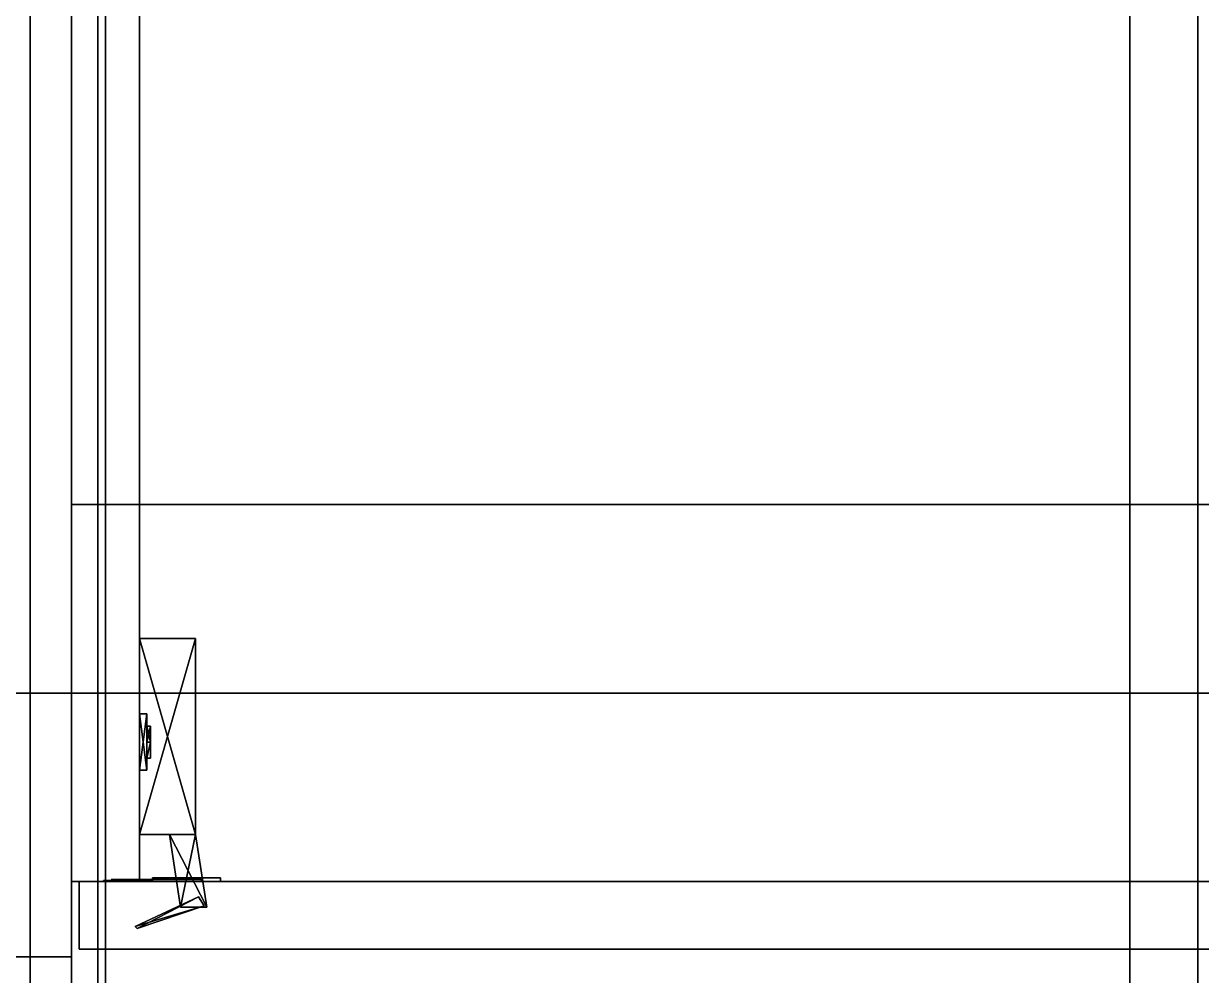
# Model space of a CAD drawing. Extents: x 0 to 5228, y -2725 to 0.
# Drawn here: x 2359.8 to 2672.5, y -524.9 to -272.3 of the extents above; entities that cross this region are included whole.
import ezdxf

# ---------------------------------------------------------------- set-up
doc = ezdxf.new("R2010")
doc.units = 0
for name, color, linetype in [('LAYER0', 7, 'CONTINUOUS'), ('LAYER1', 7, 'CONTINUOUS'), ('LAYER195', 45, 'CONTINUOUS'), ('LAYER269', 7, 'CONTINUOUS'), ('LAYER270', 7, 'CONTINUOUS'), ('LAYER272', 7, 'CONTINUOUS'), ('LAYER282', 28, 'CONTINUOUS'), ('LAYER283', 253, 'CONTINUOUS'), ('LAYER284', 28, 'CONTINUOUS'), ('LAYER285', 253, 'CONTINUOUS'), ('LAYER286', 45, 'CONTINUOUS'), ('LAYER292', 45, 'CONTINUOUS'), ('LAYER367', 7, 'CONTINUOUS'), ('LAYER368', 7, 'CONTINUOUS'), ('LAYER370', 7, 'CONTINUOUS'), ('LAYER556', 7, 'CONTINUOUS'), ('LAYER639', 45, 'CONTINUOUS'), ('LAYER640', 7, 'CONTINUOUS'), ('LAYER641', 7, 'CONTINUOUS'), ('LAYER732', 7, 'CONTINUOUS'), ('LAYER741', 7, 'CONTINUOUS'), ('LAYER742', 251, 'CONTINUOUS'), ('LAYER753', 251, 'CONTINUOUS')]:
    doc.layers.add(name, color=color, linetype=linetype)

msp = doc.modelspace()

# ---------------------------------------------------------------- linework, layer by layer
at = {"layer": 'LAYER0', "invisible_edges": 1}
for points in [[(5227.5, 0), (0, -2725.14), (0, 0), (5227.5, 0)], [(5227.5, -2725.14, 5), (0, 0, 5), (0, -2725.14, 5), (5227.5, -2725.14, 5)], [(0, 0, 5), (5227.5, -2725.14, 5), (5227.5, 0, 5), (0, 0, 5)], [(0, -2725.14), (5227.5, 0), (5227.5, -2725.14), (0, -2725.14)]]:
    msp.add_3dface(points, dxfattribs=at)
at = {"layer": 'LAYER195', "invisible_edges": 1}
for points in [[(2372.5, -150, 1575), (4391.5, -500, 1575), (4391.5, -150, 1575), (2372.5, -150, 1575)], [(4391.5, -500, 1575), (2372.5, -150, 1575), (2372.5, -500, 1575), (4391.5, -500, 1575)], [(2372.5, -150, 1575), (2372.5, -500, 1557), (2372.5, -500, 1575), (2372.5, -150, 1575)], [(2372.5, -500, 1557), (2372.5, -150, 1575), (2372.5, -150, 1557), (2372.5, -500, 1557)], [(2372.5, -500, 1557), (4391.5, -150, 1557), (4391.5, -500, 1557), (2372.5, -500, 1557)], [(4391.5, -150, 1557), (2372.5, -500, 1557), (2372.5, -150, 1557), (4391.5, -150, 1557)], [(2372.5, -500, 1557), (4391.5, -500, 1575), (2372.5, -500, 1575), (2372.5, -500, 1557)], [(4391.5, -500, 1575), (2372.5, -500, 1557), (4391.5, -500, 1557), (4391.5, -500, 1575)]]:
    msp.add_3dface(points, dxfattribs=at)
at = {"layer": 'LAYER269', "invisible_edges": 1}
for points in [[(2390.5, -150, 1956), (3026.5, -500, 1956), (3026.5, -150, 1956), (2390.5, -150, 1956)], [(3026.5, -500, 1956), (2390.5, -150, 1956), (2390.5, -500, 1956), (3026.5, -500, 1956)], [(2390.5, -150, 1956), (2390.5, -500, 1938), (2390.5, -500, 1956), (2390.5, -150, 1956)], [(2390.5, -500, 1938), (2390.5, -150, 1956), (2390.5, -150, 1938), (2390.5, -500, 1938)], [(2390.5, -500, 1938), (3026.5, -150, 1938), (3026.5, -500, 1938), (2390.5, -500, 1938)], [(3026.5, -150, 1938), (2390.5, -500, 1938), (2390.5, -150, 1938), (3026.5, -150, 1938)], [(2390.5, -500, 1938), (3026.5, -500, 1956), (2390.5, -500, 1956), (2390.5, -500, 1938)], [(3026.5, -500, 1956), (2390.5, -500, 1938), (3026.5, -500, 1938), (3026.5, -500, 1956)]]:
    msp.add_3dface(points, dxfattribs=at)
at = {"layer": 'LAYER270', "invisible_edges": 1}
for points in [[(3026.5, -150, 1576), (2390.5, -500, 1576), (2390.5, -150, 1576), (3026.5, -150, 1576)], [(2390.5, -500, 1576), (3026.5, -150, 1576), (3026.5, -500, 1576), (2390.5, -500, 1576)], [(2390.5, -150, 1594), (2390.5, -500, 1576), (2390.5, -500, 1594), (2390.5, -150, 1594)], [(2390.5, -500, 1576), (2390.5, -150, 1594), (2390.5, -150, 1576), (2390.5, -500, 1576)], [(3026.5, -500, 1594), (2390.5, -150, 1594), (2390.5, -500, 1594), (3026.5, -500, 1594)], [(2390.5, -150, 1594), (3026.5, -500, 1594), (3026.5, -150, 1594), (2390.5, -150, 1594)], [(3026.5, -500, 1594), (2390.5, -500, 1576), (3026.5, -500, 1576), (3026.5, -500, 1594)], [(2390.5, -500, 1576), (3026.5, -500, 1594), (2390.5, -500, 1594), (2390.5, -500, 1576)]]:
    msp.add_3dface(points, dxfattribs=at)
at = {"layer": 'LAYER272', "invisible_edges": 1}
for points in [[(2372.5, -150, 1575), (2390.5, -500, 1575), (2372.5, -500, 1575), (2372.5, -150, 1575)], [(2390.5, -500, 1575), (2372.5, -150, 1575), (2390.5, -150, 1575), (2390.5, -500, 1575)], [(2390.5, -150, 1957), (2372.5, -500, 1957), (2390.5, -500, 1957), (2390.5, -150, 1957)], [(2372.5, -500, 1957), (2390.5, -150, 1957), (2372.5, -150, 1957), (2372.5, -500, 1957)], [(2372.5, -500, 1957), (2372.5, -150, 1575), (2372.5, -500, 1575), (2372.5, -500, 1957)], [(2372.5, -150, 1575), (2372.5, -500, 1957), (2372.5, -150, 1957), (2372.5, -150, 1575)], [(2390.5, -150, 1957), (2390.5, -500, 1575), (2390.5, -150, 1575), (2390.5, -150, 1957)], [(2390.5, -500, 1575), (2390.5, -150, 1957), (2390.5, -500, 1957), (2390.5, -500, 1575)], [(2372.5, -500, 1957), (2390.5, -500, 1575), (2390.5, -500, 1957), (2372.5, -500, 1957)], [(2390.5, -500, 1575), (2372.5, -500, 1957), (2372.5, -500, 1575), (2390.5, -500, 1575)]]:
    msp.add_3dface(points, dxfattribs=at)
at = {"layer": 'LAYER282'}
for points, invisible_edges in [([(2381.99, -499.75, 1673.025), (2381, -499.75, 1678), (2383, -499.75, 1678), (2383, -499.75, 1672.5)], 10), ([(2381, -499.75, 1678), (2381.99, -499.75, 1682.975), (2383, -499.75, 1683.5), (2383, -499.75, 1678)], 10), ([(2384.808, -499.75, 1668.808), (2381.99, -499.75, 1673.025), (2383, -499.75, 1672.5), (2386.5, -499.75, 1672.5)], 10), ([(2381.99, -499.75, 1682.975), (2384.808, -499.75, 1687.192), (2386.5, -499.75, 1683.5), (2383, -499.75, 1683.5)], 10), ([(2383, -499.5, 1683.5), (2383, -499.5, 1672.5), (2390, -499.5, 1672.5), (2389.791, -499.5, 1683.317)], 4), ([(2389.025, -499.75, 1665.99), (2384.808, -499.75, 1668.808), (2386.5, -499.75, 1672.5), (2390, -499.75, 1672.5)], 10), ([(2384.808, -499.75, 1687.192), (2389.025, -499.75, 1690.01), (2390, -499.75, 1683.5), (2386.5, -499.75, 1683.5)], 10), ([(2394, -499.75, 1665), (2389.025, -499.75, 1665.99), (2390, -499.75, 1672.5), (2394, -499.75, 1669)], 2), ([(2389.025, -499.75, 1690.01), (2394, -499.75, 1691), (2394, -499.75, 1687), (2390, -499.75, 1683.5)], 8), ([(2389.791, -499.5, 1683.317), (2390, -499.5, 1672.5), (2394, -499.5, 1669), (2394, -499.5, 1687)], 5), ([(2412, -499, 1657), (2407, -499, 1669), (2394, -499, 1669), (2394, -499, 1657)], 1), ([(2412, -499, 1699), (2407, -499, 1687), (2394, -499, 1687), (2394, -499, 1699)], 1), ([(2394, -499.5, 1687), (2394, -499.5, 1669), (2407, -499.5, 1669), (2407, -499.5, 1687)], 1), ([(2412, -499, 1699), (2412, -499, 1657), (2407, -499, 1669), (2407, -499, 1687)], 10)]:
    msp.add_3dface(points, dxfattribs=dict(at, invisible_edges=invisible_edges))
for points in [[(2412, -499, 1657), (2394, -499, 1657), (2394, -499, 1657), (2412, -499, 1657)], [(2412, -499, 1699), (2394, -499, 1699), (2394, -499, 1699), (2412, -499, 1699)], [(2407, -499, 1669), (2407, -500, 1669), (2394, -500, 1669), (2394, -499, 1669)], [(2394, -499, 1669), (2394, -500, 1669), (2394, -500, 1657), (2394, -499, 1657)], [(2394, -499, 1657), (2394, -500, 1657), (2412, -500, 1657), (2412, -499, 1657)], [(2407, -499, 1687), (2407, -500, 1687), (2394, -500, 1687), (2394, -499, 1687)], [(2394, -499, 1687), (2394, -500, 1687), (2394, -500, 1699), (2394, -499, 1699)], [(2394, -499, 1699), (2394, -500, 1699), (2412, -500, 1699), (2412, -499, 1699)], [(2394, -500, 1669), (2394, -500, 1657), (2394, -500, 1669)], [(2394, -500, 1687), (2394, -500, 1699), (2394, -500, 1687)], [(2412, -500, 1657), (2394, -500, 1657), (2394, -500, 1699), (2412, -500, 1699)], [(2407, -499, 1669), (2407, -500, 1669), (2407, -500, 1687), (2407, -499, 1687)], [(2407, -500, 1669), (2407, -500, 1687), (2407, -500, 1669)], [(2412, -499, 1699), (2412, -500, 1699), (2412, -499, 1699)], [(2412, -500, 1657), (2412, -500, 1699), (2412, -499, 1699), (2412, -499, 1657)]]:
    msp.add_3dface(points, dxfattribs=at)
at = {"layer": 'LAYER283'}
for points in [[(2390.5, -435.5, 1671.217), (2405.421, -487.5, 1671.217), (2390.5, -487.5, 1671.217), (2390.5, -435.5, 1671.217)], [(2405.421, -435.5, 1671.217), (2405.421, -487.5, 1671.217), (2390.5, -435.5, 1671.217), (2405.421, -435.5, 1671.217)], [(2390.5, -435.5, 1684.783), (2405.421, -435.5, 1671.217), (2390.5, -435.5, 1671.217), (2390.5, -435.5, 1684.783)], [(2405.421, -435.5, 1684.783), (2405.421, -435.5, 1671.217), (2390.5, -435.5, 1684.783), (2405.421, -435.5, 1684.783)], [(2390.5, -487.5, 1684.783), (2405.421, -435.5, 1684.783), (2390.5, -435.5, 1684.783), (2390.5, -487.5, 1684.783)], [(2405.421, -487.5, 1684.783), (2405.421, -435.5, 1684.783), (2390.5, -487.5, 1684.783), (2405.421, -487.5, 1684.783)], [(2405.421, -435.5, 1671.217), (2405.421, -487.5, 1684.783), (2405.421, -487.5, 1671.217), (2405.421, -435.5, 1671.217)], [(2405.421, -435.5, 1684.783), (2405.421, -487.5, 1684.783), (2405.421, -435.5, 1671.217), (2405.421, -435.5, 1684.783)], [(2390.5, -455.5, 1704), (2390.5, -470.5, 1704), (2392.49, -470.5, 1704), (2390.5, -455.5, 1704)], [(2392.49, -455.5, 1704), (2390.5, -455.5, 1704), (2392.49, -470.5, 1704), (2392.49, -455.5, 1704)], [(2390.5, -455.5, 1652), (2390.5, -455.5, 1704), (2392.49, -455.5, 1704), (2390.5, -455.5, 1652)], [(2392.49, -455.5, 1652), (2390.5, -455.5, 1652), (2392.49, -455.5, 1704), (2392.49, -455.5, 1652)], [(2390.5, -470.5, 1652), (2390.5, -455.5, 1652), (2392.49, -455.5, 1652), (2390.5, -470.5, 1652)], [(2392.49, -470.5, 1652), (2390.5, -470.5, 1652), (2392.49, -455.5, 1652), (2392.49, -470.5, 1652)], [(2392.49, -455.5, 1704), (2392.49, -470.5, 1704), (2392.49, -470.5, 1652), (2392.49, -455.5, 1704)], [(2392.49, -455.5, 1652), (2392.49, -455.5, 1704), (2392.49, -470.5, 1652), (2392.49, -455.5, 1652)], [(2392.49, -463, 1691.291), (2393.484, -458.7573, 1696.087), (2393.484, -463, 1691.291), (2392.49, -463, 1691.291)], [(2392.49, -458.7573, 1696.087), (2393.484, -458.7573, 1696.087), (2392.49, -463, 1691.291), (2392.49, -458.7573, 1696.087)], [(2392.49, -458.7573, 1696.087), (2393.484, -463, 1700.883), (2393.484, -458.7573, 1696.087), (2392.49, -458.7573, 1696.087)], [(2392.49, -463, 1700.883), (2393.484, -463, 1700.883), (2392.49, -458.7573, 1696.087), (2392.49, -463, 1700.883)], [(2392.49, -463, 1691.291), (2392.49, -458.7573, 1696.087), (2392.49, -463, 1700.883), (2392.49, -463, 1691.291)], [(2392.49, -463, 1655.117), (2393.484, -458.7573, 1659.913), (2393.484, -463, 1655.117), (2392.49, -463, 1655.117)], [(2392.49, -458.7573, 1659.913), (2393.484, -458.7573, 1659.913), (2392.49, -463, 1655.117), (2392.49, -458.7573, 1659.913)], [(2392.49, -458.7573, 1659.913), (2393.484, -463, 1664.709), (2393.484, -458.7573, 1659.913), (2392.49, -458.7573, 1659.913)], [(2392.49, -463, 1664.709), (2393.484, -463, 1664.709), (2392.49, -458.7573, 1659.913), (2392.49, -463, 1664.709)], [(2392.49, -463, 1655.117), (2392.49, -458.7573, 1659.913), (2392.49, -463, 1664.709), (2392.49, -463, 1655.117)], [(2393.484, -467.2427, 1696.087), (2393.484, -458.7573, 1696.087), (2393.484, -463, 1700.883), (2393.484, -467.2427, 1696.087)], [(2393.484, -463, 1691.291), (2393.484, -458.7573, 1696.087), (2393.484, -467.2427, 1696.087), (2393.484, -463, 1691.291)], [(2393.484, -467.2427, 1659.913), (2393.484, -458.7573, 1659.913), (2393.484, -463, 1664.709), (2393.484, -467.2427, 1659.913)], [(2393.484, -463, 1655.117), (2393.484, -458.7573, 1659.913), (2393.484, -467.2427, 1659.913), (2393.484, -463, 1655.117)], [(2392.49, -467.2427, 1696.087), (2393.484, -463, 1691.291), (2393.484, -467.2427, 1696.087), (2392.49, -467.2427, 1696.087)], [(2392.49, -463, 1691.291), (2393.484, -463, 1691.291), (2392.49, -467.2427, 1696.087), (2392.49, -463, 1691.291)], [(2392.49, -467.2427, 1696.087), (2392.49, -463, 1691.291), (2392.49, -463, 1700.883), (2392.49, -467.2427, 1696.087)], [(2392.49, -467.2427, 1696.087), (2393.484, -463, 1700.883), (2392.49, -463, 1700.883), (2392.49, -467.2427, 1696.087)], [(2393.484, -467.2427, 1696.087), (2393.484, -463, 1700.883), (2392.49, -467.2427, 1696.087), (2393.484, -467.2427, 1696.087)], [(2392.49, -467.2427, 1659.913), (2393.484, -463, 1655.117), (2393.484, -467.2427, 1659.913), (2392.49, -467.2427, 1659.913)], [(2392.49, -463, 1655.117), (2393.484, -463, 1655.117), (2392.49, -467.2427, 1659.913), (2392.49, -463, 1655.117)], [(2392.49, -467.2427, 1659.913), (2392.49, -463, 1655.117), (2392.49, -463, 1664.709), (2392.49, -467.2427, 1659.913)], [(2392.49, -467.2427, 1659.913), (2393.484, -463, 1664.709), (2392.49, -463, 1664.709), (2392.49, -467.2427, 1659.913)], [(2393.484, -467.2427, 1659.913), (2393.484, -463, 1664.709), (2392.49, -467.2427, 1659.913), (2393.484, -467.2427, 1659.913)], [(2392.49, -470.5, 1704), (2390.5, -470.5, 1704), (2390.5, -470.5, 1652), (2392.49, -470.5, 1704)], [(2392.49, -470.5, 1652), (2392.49, -470.5, 1704), (2390.5, -470.5, 1652), (2392.49, -470.5, 1652)], [(2398.458, -487.5, 1671.217), (2408.406, -506.8652, 1671.217), (2401.442, -506.8652, 1671.217), (2398.458, -487.5, 1671.217)], [(2405.421, -487.5, 1671.217), (2408.406, -506.8652, 1671.217), (2398.458, -487.5, 1671.217), (2405.421, -487.5, 1671.217)], [(2401.442, -506.8652, 1684.783), (2405.421, -487.5, 1684.783), (2398.458, -487.5, 1684.783), (2401.442, -506.8652, 1684.783)], [(2408.406, -506.8652, 1684.783), (2405.421, -487.5, 1684.783), (2401.442, -506.8652, 1684.783), (2408.406, -506.8652, 1684.783)], [(2405.421, -487.5, 1671.217), (2408.406, -506.8652, 1684.783), (2408.406, -506.8652, 1671.217), (2405.421, -487.5, 1671.217)], [(2405.421, -487.5, 1684.783), (2408.406, -506.8652, 1684.783), (2405.421, -487.5, 1671.217), (2405.421, -487.5, 1684.783)], [(2406.192, -504.0752, 1672.348), (2389.909, -512.5, 1672.348), (2389.418, -511.9229, 1672.348), (2406.192, -504.0752, 1672.348)], [(2389.418, -511.9229, 1683.652), (2407.682, -506.4556, 1683.652), (2406.192, -504.0752, 1683.652), (2389.418, -511.9229, 1683.652)], [(2389.909, -512.5, 1683.652), (2407.682, -506.4556, 1683.652), (2389.418, -511.9229, 1683.652), (2389.909, -512.5, 1683.652)], [(2407.682, -506.4556, 1672.348), (2389.909, -512.5, 1672.348), (2406.192, -504.0752, 1672.348), (2407.682, -506.4556, 1672.348)], [(2407.682, -506.4556, 1672.348), (2389.909, -512.5, 1683.652), (2389.909, -512.5, 1672.348), (2407.682, -506.4556, 1672.348)], [(2407.682, -506.4556, 1683.652), (2389.909, -512.5, 1683.652), (2407.682, -506.4556, 1672.348), (2407.682, -506.4556, 1683.652)]]:
    msp.add_3dface(points, dxfattribs=at)
at = {"layer": 'LAYER284'}
for points, invisible_edges in [([(2381.99, -499.75, 1849.025), (2381, -499.75, 1854), (2383, -499.75, 1854), (2383, -499.75, 1848.5)], 10), ([(2381, -499.75, 1854), (2381.99, -499.75, 1858.975), (2383, -499.75, 1859.5), (2383, -499.75, 1854)], 10), ([(2384.808, -499.75, 1844.808), (2381.99, -499.75, 1849.025), (2383, -499.75, 1848.5), (2386.5, -499.75, 1848.5)], 10), ([(2381.99, -499.75, 1858.975), (2384.808, -499.75, 1863.192), (2386.5, -499.75, 1859.5), (2383, -499.75, 1859.5)], 10), ([(2383, -499.5, 1859.5), (2383, -499.5, 1848.5), (2390, -499.5, 1848.5), (2389.791, -499.5, 1859.317)], 4), ([(2389.025, -499.75, 1841.99), (2384.808, -499.75, 1844.808), (2386.5, -499.75, 1848.5), (2390, -499.75, 1848.5)], 10), ([(2384.808, -499.75, 1863.192), (2389.025, -499.75, 1866.01), (2390, -499.75, 1859.5), (2386.5, -499.75, 1859.5)], 10), ([(2394, -499.75, 1841), (2389.025, -499.75, 1841.99), (2390, -499.75, 1848.5), (2394, -499.75, 1845)], 2), ([(2389.025, -499.75, 1866.01), (2394, -499.75, 1867), (2394, -499.75, 1863), (2390, -499.75, 1859.5)], 8), ([(2389.791, -499.5, 1859.317), (2390, -499.5, 1848.5), (2394, -499.5, 1845), (2394, -499.5, 1863)], 5), ([(2412, -499, 1833), (2407, -499, 1845), (2394, -499, 1845), (2394, -499, 1833)], 1), ([(2412, -499, 1875), (2407, -499, 1863), (2394, -499, 1863), (2394, -499, 1875)], 1), ([(2394, -499.5, 1863), (2394, -499.5, 1845), (2407, -499.5, 1845), (2407, -499.5, 1863)], 1), ([(2412, -499, 1875), (2412, -499, 1833), (2407, -499, 1845), (2407, -499, 1863)], 10)]:
    msp.add_3dface(points, dxfattribs=dict(at, invisible_edges=invisible_edges))
for points in [[(2412, -499, 1833), (2394, -499, 1833), (2394, -499, 1833), (2412, -499, 1833)], [(2412, -499, 1875), (2394, -499, 1875), (2394, -499, 1875), (2412, -499, 1875)], [(2407, -499, 1845), (2407, -500, 1845), (2394, -500, 1845), (2394, -499, 1845)], [(2394, -499, 1845), (2394, -500, 1845), (2394, -500, 1833), (2394, -499, 1833)], [(2394, -499, 1833), (2394, -500, 1833), (2412, -500, 1833), (2412, -499, 1833)], [(2407, -499, 1863), (2407, -500, 1863), (2394, -500, 1863), (2394, -499, 1863)], [(2394, -499, 1863), (2394, -500, 1863), (2394, -500, 1875), (2394, -499, 1875)], [(2394, -499, 1875), (2394, -500, 1875), (2412, -500, 1875), (2412, -499, 1875)], [(2394, -500, 1845), (2394, -500, 1833), (2394, -500, 1845)], [(2394, -500, 1863), (2394, -500, 1875), (2394, -500, 1863)], [(2412, -500, 1833), (2394, -500, 1833), (2394, -500, 1875), (2412, -500, 1875)], [(2407, -499, 1845), (2407, -500, 1845), (2407, -500, 1863), (2407, -499, 1863)], [(2407, -500, 1845), (2407, -500, 1863), (2407, -500, 1845)], [(2412, -499, 1875), (2412, -500, 1875), (2412, -499, 1875)], [(2412, -500, 1833), (2412, -500, 1875), (2412, -499, 1875), (2412, -499, 1833)]]:
    msp.add_3dface(points, dxfattribs=at)
at = {"layer": 'LAYER285'}
for points in [[(2390.5, -435.5, 1847.217), (2405.421, -487.5, 1847.217), (2390.5, -487.5, 1847.217), (2390.5, -435.5, 1847.217)], [(2405.421, -435.5, 1847.217), (2405.421, -487.5, 1847.217), (2390.5, -435.5, 1847.217), (2405.421, -435.5, 1847.217)], [(2390.5, -435.5, 1860.783), (2405.421, -435.5, 1847.217), (2390.5, -435.5, 1847.217), (2390.5, -435.5, 1860.783)], [(2405.421, -435.5, 1860.783), (2405.421, -435.5, 1847.217), (2390.5, -435.5, 1860.783), (2405.421, -435.5, 1860.783)], [(2390.5, -487.5, 1860.783), (2405.421, -435.5, 1860.783), (2390.5, -435.5, 1860.783), (2390.5, -487.5, 1860.783)], [(2405.421, -487.5, 1860.783), (2405.421, -435.5, 1860.783), (2390.5, -487.5, 1860.783), (2405.421, -487.5, 1860.783)], [(2405.421, -435.5, 1847.217), (2405.421, -487.5, 1860.783), (2405.421, -487.5, 1847.217), (2405.421, -435.5, 1847.217)], [(2405.421, -435.5, 1860.783), (2405.421, -487.5, 1860.783), (2405.421, -435.5, 1847.217), (2405.421, -435.5, 1860.783)], [(2390.5, -455.5, 1880), (2390.5, -470.5, 1880), (2392.49, -470.5, 1880), (2390.5, -455.5, 1880)], [(2392.49, -455.5, 1880), (2390.5, -455.5, 1880), (2392.49, -470.5, 1880), (2392.49, -455.5, 1880)], [(2390.5, -455.5, 1828), (2390.5, -455.5, 1880), (2392.49, -455.5, 1880), (2390.5, -455.5, 1828)], [(2392.49, -455.5, 1828), (2390.5, -455.5, 1828), (2392.49, -455.5, 1880), (2392.49, -455.5, 1828)], [(2390.5, -470.5, 1828), (2390.5, -455.5, 1828), (2392.49, -455.5, 1828), (2390.5, -470.5, 1828)], [(2392.49, -470.5, 1828), (2390.5, -470.5, 1828), (2392.49, -455.5, 1828), (2392.49, -470.5, 1828)], [(2392.49, -455.5, 1880), (2392.49, -470.5, 1880), (2392.49, -470.5, 1828), (2392.49, -455.5, 1880)], [(2392.49, -455.5, 1828), (2392.49, -455.5, 1880), (2392.49, -470.5, 1828), (2392.49, -455.5, 1828)], [(2392.49, -463, 1867.291), (2393.484, -458.7573, 1872.087), (2393.484, -463, 1867.291), (2392.49, -463, 1867.291)], [(2392.49, -458.7573, 1872.087), (2393.484, -458.7573, 1872.087), (2392.49, -463, 1867.291), (2392.49, -458.7573, 1872.087)], [(2392.49, -458.7573, 1872.087), (2393.484, -463, 1876.883), (2393.484, -458.7573, 1872.087), (2392.49, -458.7573, 1872.087)], [(2392.49, -463, 1876.883), (2393.484, -463, 1876.883), (2392.49, -458.7573, 1872.087), (2392.49, -463, 1876.883)], [(2392.49, -463, 1867.291), (2392.49, -458.7573, 1872.087), (2392.49, -463, 1876.883), (2392.49, -463, 1867.291)], [(2392.49, -463, 1831.117), (2393.484, -458.7573, 1835.913), (2393.484, -463, 1831.117), (2392.49, -463, 1831.117)], [(2392.49, -458.7573, 1835.913), (2393.484, -458.7573, 1835.913), (2392.49, -463, 1831.117), (2392.49, -458.7573, 1835.913)], [(2392.49, -458.7573, 1835.913), (2393.484, -463, 1840.709), (2393.484, -458.7573, 1835.913), (2392.49, -458.7573, 1835.913)], [(2392.49, -463, 1840.709), (2393.484, -463, 1840.709), (2392.49, -458.7573, 1835.913), (2392.49, -463, 1840.709)], [(2392.49, -463, 1831.117), (2392.49, -458.7573, 1835.913), (2392.49, -463, 1840.709), (2392.49, -463, 1831.117)], [(2393.484, -467.2427, 1872.087), (2393.484, -458.7573, 1872.087), (2393.484, -463, 1876.883), (2393.484, -467.2427, 1872.087)], [(2393.484, -463, 1867.291), (2393.484, -458.7573, 1872.087), (2393.484, -467.2427, 1872.087), (2393.484, -463, 1867.291)], [(2393.484, -467.2427, 1835.913), (2393.484, -458.7573, 1835.913), (2393.484, -463, 1840.709), (2393.484, -467.2427, 1835.913)], [(2393.484, -463, 1831.117), (2393.484, -458.7573, 1835.913), (2393.484, -467.2427, 1835.913), (2393.484, -463, 1831.117)], [(2392.49, -467.2427, 1872.087), (2393.484, -463, 1867.291), (2393.484, -467.2427, 1872.087), (2392.49, -467.2427, 1872.087)], [(2392.49, -463, 1867.291), (2393.484, -463, 1867.291), (2392.49, -467.2427, 1872.087), (2392.49, -463, 1867.291)], [(2392.49, -467.2427, 1872.087), (2392.49, -463, 1867.291), (2392.49, -463, 1876.883), (2392.49, -467.2427, 1872.087)], [(2392.49, -467.2427, 1872.087), (2393.484, -463, 1876.883), (2392.49, -463, 1876.883), (2392.49, -467.2427, 1872.087)], [(2393.484, -467.2427, 1872.087), (2393.484, -463, 1876.883), (2392.49, -467.2427, 1872.087), (2393.484, -467.2427, 1872.087)], [(2392.49, -467.2427, 1835.913), (2393.484, -463, 1831.117), (2393.484, -467.2427, 1835.913), (2392.49, -467.2427, 1835.913)], [(2392.49, -463, 1831.117), (2393.484, -463, 1831.117), (2392.49, -467.2427, 1835.913), (2392.49, -463, 1831.117)], [(2392.49, -467.2427, 1835.913), (2392.49, -463, 1831.117), (2392.49, -463, 1840.709), (2392.49, -467.2427, 1835.913)], [(2392.49, -467.2427, 1835.913), (2393.484, -463, 1840.709), (2392.49, -463, 1840.709), (2392.49, -467.2427, 1835.913)], [(2393.484, -467.2427, 1835.913), (2393.484, -463, 1840.709), (2392.49, -467.2427, 1835.913), (2393.484, -467.2427, 1835.913)], [(2392.49, -470.5, 1880), (2390.5, -470.5, 1880), (2390.5, -470.5, 1828), (2392.49, -470.5, 1880)], [(2392.49, -470.5, 1828), (2392.49, -470.5, 1880), (2390.5, -470.5, 1828), (2392.49, -470.5, 1828)], [(2398.458, -487.5, 1847.217), (2408.406, -506.8652, 1847.217), (2401.442, -506.8652, 1847.217), (2398.458, -487.5, 1847.217)], [(2405.421, -487.5, 1847.217), (2408.406, -506.8652, 1847.217), (2398.458, -487.5, 1847.217), (2405.421, -487.5, 1847.217)], [(2401.442, -506.8652, 1860.783), (2405.421, -487.5, 1860.783), (2398.458, -487.5, 1860.783), (2401.442, -506.8652, 1860.783)], [(2408.406, -506.8652, 1860.783), (2405.421, -487.5, 1860.783), (2401.442, -506.8652, 1860.783), (2408.406, -506.8652, 1860.783)], [(2405.421, -487.5, 1847.217), (2408.406, -506.8652, 1860.783), (2408.406, -506.8652, 1847.217), (2405.421, -487.5, 1847.217)], [(2405.421, -487.5, 1860.783), (2408.406, -506.8652, 1860.783), (2405.421, -487.5, 1847.217), (2405.421, -487.5, 1860.783)], [(2406.192, -504.0752, 1848.348), (2389.909, -512.5, 1848.348), (2389.418, -511.9229, 1848.348), (2406.192, -504.0752, 1848.348)], [(2389.418, -511.9229, 1859.652), (2407.682, -506.4556, 1859.652), (2406.192, -504.0752, 1859.652), (2389.418, -511.9229, 1859.652)], [(2389.909, -512.5, 1859.652), (2407.682, -506.4556, 1859.652), (2389.418, -511.9229, 1859.652), (2389.909, -512.5, 1859.652)], [(2407.682, -506.4556, 1848.348), (2389.909, -512.5, 1848.348), (2406.192, -504.0752, 1848.348), (2407.682, -506.4556, 1848.348)], [(2407.682, -506.4556, 1848.348), (2389.909, -512.5, 1859.652), (2389.909, -512.5, 1848.348), (2407.682, -506.4556, 1848.348)], [(2407.682, -506.4556, 1859.652), (2389.909, -512.5, 1859.652), (2407.682, -506.4556, 1848.348), (2407.682, -506.4556, 1859.652)]]:
    msp.add_3dface(points, dxfattribs=at)
at = {"layer": 'LAYER286', "invisible_edges": 1}
for points in [[(2707, -500, 1550), (2374.5, -500, 1954), (2707, -500, 1954), (2707, -500, 1550)], [(2374.5, -500, 1954), (2707, -500, 1550), (2374.5, -500, 1550), (2374.5, -500, 1954)], [(2707, -500, 1550), (2374.5, -518, 1550), (2374.5, -500, 1550), (2707, -500, 1550)], [(2374.5, -518, 1550), (2707, -500, 1550), (2707, -518, 1550), (2374.5, -518, 1550)], [(2374.5, -518, 1550), (2374.5, -500, 1954), (2374.5, -500, 1550), (2374.5, -518, 1550)], [(2374.5, -500, 1954), (2374.5, -518, 1550), (2374.5, -518, 1954), (2374.5, -500, 1954)], [(2707, -518, 1954), (2374.5, -500, 1954), (2374.5, -518, 1954), (2707, -518, 1954)], [(2374.5, -500, 1954), (2707, -518, 1954), (2707, -500, 1954), (2374.5, -500, 1954)], [(2374.5, -518, 1550), (2707, -518, 1954), (2374.5, -518, 1954), (2374.5, -518, 1550)], [(2707, -518, 1954), (2374.5, -518, 1550), (2707, -518, 1550), (2707, -518, 1954)]]:
    msp.add_3dface(points, dxfattribs=at)
at = {"layer": 'LAYER292', "invisible_edges": 1}
for points in [[(2354.5, -150, 1548), (2372.5, -520, 1548), (2354.5, -520, 1548), (2354.5, -150, 1548)], [(2372.5, -520, 1548), (2354.5, -150, 1548), (2372.5, -150, 1548), (2372.5, -520, 1548)], [(2372.5, -150, 1975), (2354.5, -520, 1975), (2372.5, -520, 1975), (2372.5, -150, 1975)], [(2354.5, -520, 1975), (2372.5, -150, 1975), (2354.5, -150, 1975), (2354.5, -520, 1975)], [(2372.5, -150, 1975), (2372.5, -520, 1548), (2372.5, -150, 1548), (2372.5, -150, 1975)], [(2372.5, -520, 1548), (2372.5, -150, 1975), (2372.5, -520, 1975), (2372.5, -520, 1548)], [(2354.5, -520, 1975), (2372.5, -520, 1548), (2372.5, -520, 1975), (2354.5, -520, 1975)], [(2372.5, -520, 1548), (2354.5, -520, 1975), (2354.5, -520, 1548), (2372.5, -520, 1548)]]:
    msp.add_3dface(points, dxfattribs=at)
at = {"layer": 'LAYER367', "invisible_edges": 1}
for points in [[(2372.5, -150, 2474), (3020.5, -730, 2474), (3020.5, -150, 2474), (2372.5, -150, 2474)], [(3020.5, -730, 2474), (2372.5, -150, 2474), (2372.5, -730, 2474), (3020.5, -730, 2474)], [(2372.5, -150, 2474), (2372.5, -730, 2456), (2372.5, -730, 2474), (2372.5, -150, 2474)], [(2372.5, -730, 2456), (2372.5, -150, 2474), (2372.5, -150, 2456), (2372.5, -730, 2456)], [(2372.5, -730, 2456), (3020.5, -150, 2456), (3020.5, -730, 2456), (2372.5, -730, 2456)], [(3020.5, -150, 2456), (2372.5, -730, 2456), (2372.5, -150, 2456), (3020.5, -150, 2456)]]:
    msp.add_3dface(points, dxfattribs=at)
at = {"layer": 'LAYER368', "invisible_edges": 1}
for points in [[(3020.5, -150, 1994), (2372.5, -730, 1994), (2372.5, -150, 1994), (3020.5, -150, 1994)], [(2372.5, -730, 1994), (3020.5, -150, 1994), (3020.5, -730, 1994), (2372.5, -730, 1994)], [(2372.5, -150, 2012), (2372.5, -730, 1994), (2372.5, -730, 2012), (2372.5, -150, 2012)], [(2372.5, -730, 1994), (2372.5, -150, 2012), (2372.5, -150, 1994), (2372.5, -730, 1994)], [(3020.5, -730, 2012), (2372.5, -150, 2012), (2372.5, -730, 2012), (3020.5, -730, 2012)], [(2372.5, -150, 2012), (3020.5, -730, 2012), (3020.5, -150, 2012), (2372.5, -150, 2012)]]:
    msp.add_3dface(points, dxfattribs=at)
at = {"layer": 'LAYER370', "invisible_edges": 1}
for points in [[(2354.5, -150, 1993), (2372.5, -730, 1993), (2354.5, -730, 1993), (2354.5, -150, 1993)], [(2372.5, -730, 1993), (2354.5, -150, 1993), (2372.5, -150, 1993), (2372.5, -730, 1993)], [(2372.5, -150, 2475), (2354.5, -730, 2475), (2372.5, -730, 2475), (2372.5, -150, 2475)], [(2354.5, -730, 2475), (2372.5, -150, 2475), (2354.5, -150, 2475), (2354.5, -730, 2475)], [(2372.5, -150, 2475), (2372.5, -730, 1993), (2372.5, -150, 1993), (2372.5, -150, 2475)], [(2372.5, -730, 1993), (2372.5, -150, 2475), (2372.5, -730, 2475), (2372.5, -730, 1993)]]:
    msp.add_3dface(points, dxfattribs=at)
at = {"layer": 'LAYER556', "invisible_edges": 1}
for points in [[(2671.5, -150, 155), (2689.5, -730, 155), (2671.5, -730, 155), (2671.5, -150, 155)], [(2689.5, -730, 155), (2671.5, -150, 155), (2689.5, -150, 155), (2689.5, -730, 155)], [(2689.5, -150, 885), (2671.5, -730, 885), (2689.5, -730, 885), (2689.5, -150, 885)], [(2671.5, -730, 885), (2689.5, -150, 885), (2671.5, -150, 885), (2671.5, -730, 885)], [(2671.5, -730, 885), (2671.5, -150, 155), (2671.5, -730, 155), (2671.5, -730, 885)], [(2671.5, -150, 155), (2671.5, -730, 885), (2671.5, -150, 885), (2671.5, -150, 155)]]:
    msp.add_3dface(points, dxfattribs=at)
at = {"layer": 'LAYER639', "invisible_edges": 1}
for points in [[(4427.5, -400, 1957), (2372.5, -500, 1957), (2372.5, -400, 1957), (4427.5, -400, 1957)], [(2372.5, -500, 1957), (4427.5, -400, 1957), (4427.5, -500, 1957), (2372.5, -500, 1957)], [(2372.5, -400, 1975), (2372.5, -500, 1957), (2372.5, -500, 1975), (2372.5, -400, 1975)], [(2372.5, -500, 1957), (2372.5, -400, 1975), (2372.5, -400, 1957), (2372.5, -500, 1957)], [(2372.5, -400, 1975), (4427.5, -400, 1957), (2372.5, -400, 1957), (2372.5, -400, 1975)], [(4427.5, -400, 1957), (2372.5, -400, 1975), (4427.5, -400, 1975), (4427.5, -400, 1957)], [(4427.5, -500, 1975), (2372.5, -400, 1975), (2372.5, -500, 1975), (4427.5, -500, 1975)], [(2372.5, -400, 1975), (4427.5, -500, 1975), (4427.5, -400, 1975), (2372.5, -400, 1975)], [(4427.5, -500, 1975), (2372.5, -500, 1957), (4427.5, -500, 1957), (4427.5, -500, 1975)], [(2372.5, -500, 1957), (4427.5, -500, 1975), (2372.5, -500, 1975), (2372.5, -500, 1957)]]:
    msp.add_3dface(points, dxfattribs=at)
at = {"layer": 'LAYER640'}
for points, invisible_edges in [([(2868.89, -295.5601, 885), (2354.5, -153.1201, 885), (3174.07, -295.5601, 885), (2868.89, -295.5601, 885)], 3), ([(2849.01, -296.75, 885), (2354.5, -153.1201, 885), (2868.89, -295.5601, 885), (2849.01, -296.75, 885)], 3), ([(2829.46, -300.0601, 885), (2354.5, -153.1201, 885), (2849.01, -296.75, 885), (2829.46, -300.0601, 885)], 3), ([(2810.9, -305.5, 885), (2354.5, -153.1201, 885), (2829.46, -300.0601, 885), (2810.9, -305.5, 885)], 3), ([(2793.67, -313.0801, 885), (2354.5, -153.1201, 885), (2810.9, -305.5, 885), (2793.67, -313.0801, 885)], 3), ([(2778.43, -322.3101, 885), (2354.5, -153.1201, 885), (2793.67, -313.0801, 885), (2778.43, -322.3101, 885)], 3), ([(2765.51, -333.1899, 885), (2354.5, -153.1201, 885), (2778.43, -322.3101, 885), (2765.51, -333.1899, 885)], 3), ([(2354.5, -153.1201, 885), (2765.51, -333.1899, 885), (2354.5, -753.1201, 885), (2354.5, -153.1201, 885)], 3), ([(2354.5, -153.1201, 885), (3194.29, -296.75, 885), (3174.07, -295.5601, 885), (2354.5, -153.1201, 885)], 5), ([(4409.5, -153.1201, 885), (3194.29, -296.75, 885), (2354.5, -153.1201, 885), (4409.5, -153.1201, 885)], 3), ([(2765.51, -333.1899, 925), (2354.5, -153.1201, 925), (2354.5, -753.1201, 925), (2765.51, -333.1899, 925)], 5), ([(2778.43, -322.3101, 925), (2354.5, -153.1201, 925), (2765.51, -333.1899, 925), (2778.43, -322.3101, 925)], 3), ([(2793.67, -313.0801, 925), (2354.5, -153.1201, 925), (2778.43, -322.3101, 925), (2793.67, -313.0801, 925)], 3), ([(2810.9, -305.5, 925), (2354.5, -153.1201, 925), (2793.67, -313.0801, 925), (2810.9, -305.5, 925)], 3), ([(2829.46, -300.0601, 925), (2354.5, -153.1201, 925), (2810.9, -305.5, 925), (2829.46, -300.0601, 925)], 3), ([(2849.01, -296.75, 925), (2354.5, -153.1201, 925), (2829.46, -300.0601, 925), (2849.01, -296.75, 925)], 3), ([(2354.5, -153.1201, 925), (2849.01, -296.75, 925), (4409.5, -153.1201, 925), (2354.5, -153.1201, 925)], 3), ([(2354.5, -753.1201, 885), (2765.51, -333.1899, 885), (2754.9, -345.5, 885), (2354.5, -753.1201, 885)], 5), ([(2765.51, -333.1899, 925), (2354.5, -753.1201, 925), (2754.9, -345.5, 925), (2765.51, -333.1899, 925)], 3), ([(2354.5, -753.1201, 885), (2754.9, -345.5, 885), (2747.28, -358.75, 885), (2354.5, -753.1201, 885)], 5), ([(2754.9, -345.5, 925), (2354.5, -753.1201, 925), (2747.28, -358.75, 925), (2754.9, -345.5, 925)], 3), ([(2354.5, -753.1201, 885), (2747.28, -358.75, 885), (2742.64, -372.7202, 885), (2354.5, -753.1201, 885)], 5), ([(2747.28, -358.75, 925), (2354.5, -753.1201, 925), (2742.64, -372.7202, 925), (2747.28, -358.75, 925)], 3), ([(2354.5, -753.1201, 885), (2742.64, -372.7202, 885), (2740.99, -386.9199, 885), (2354.5, -753.1201, 885)], 5), ([(2742.64, -372.7202, 925), (2354.5, -753.1201, 925), (2740.99, -386.9199, 925), (2742.64, -372.7202, 925)], 3), ([(2354.5, -753.1201, 885), (2740.99, -386.9199, 885), (2740.99, -549.0303, 885), (2354.5, -753.1201, 885)], 5), ([(2740.99, -386.9199, 925), (2354.5, -753.1201, 925), (2740.99, -549.0303, 925), (2740.99, -386.9199, 925)], 3)]:
    msp.add_3dface(points, dxfattribs=dict(at, invisible_edges=invisible_edges))
at = {"layer": 'LAYER641', "invisible_edges": 1}
for points in [[(3353.5, -152.1201, 5), (2381.5, -702.1201, 5), (2381.5, -152.1201, 5), (3353.5, -152.1201, 5)], [(2381.5, -702.1201, 5), (3353.5, -152.1201, 5), (3353.5, -702.1201, 5), (2381.5, -702.1201, 5)], [(2381.5, -152.1201, 155), (2381.5, -702.1201, 5), (2381.5, -702.1201, 155), (2381.5, -152.1201, 155)], [(2381.5, -702.1201, 5), (2381.5, -152.1201, 155), (2381.5, -152.1201, 5), (2381.5, -702.1201, 5)], [(3353.5, -702.1201, 155), (2381.5, -152.1201, 155), (2381.5, -702.1201, 155), (3353.5, -702.1201, 155)], [(2381.5, -152.1201, 155), (3353.5, -702.1201, 155), (3353.5, -152.1201, 155), (2381.5, -152.1201, 155)]]:
    msp.add_3dface(points, dxfattribs=at)
at = {"layer": 'LAYER732', "invisible_edges": 1}
for points in [[(2653.5, -150, 156), (2379.5, -730, 156), (2379.5, -150, 156), (2653.5, -150, 156)], [(2379.5, -730, 156), (2653.5, -150, 156), (2653.5, -730, 156), (2379.5, -730, 156)], [(2379.5, -150, 174), (2379.5, -730, 156), (2379.5, -730, 174), (2379.5, -150, 174)], [(2379.5, -730, 156), (2379.5, -150, 174), (2379.5, -150, 156), (2379.5, -730, 156)], [(2653.5, -730, 174), (2379.5, -150, 174), (2379.5, -730, 174), (2653.5, -730, 174)], [(2379.5, -150, 174), (2653.5, -730, 174), (2653.5, -150, 174), (2379.5, -150, 174)], [(2653.5, -150, 156), (2653.5, -730, 174), (2653.5, -730, 156), (2653.5, -150, 156)], [(2653.5, -730, 174), (2653.5, -150, 156), (2653.5, -150, 174), (2653.5, -730, 174)]]:
    msp.add_3dface(points, dxfattribs=at)
at = {"layer": 'LAYER741', "invisible_edges": 1}
for points in [[(2653.5, -150, 155), (2653.5, -730, 885), (2653.5, -150, 885), (2653.5, -150, 155)], [(2653.5, -730, 885), (2653.5, -150, 155), (2653.5, -730, 155), (2653.5, -730, 885)], [(2653.5, -150, 155), (2671.5, -730, 155), (2653.5, -730, 155), (2653.5, -150, 155)], [(2671.5, -730, 155), (2653.5, -150, 155), (2671.5, -150, 155), (2671.5, -730, 155)], [(2671.5, -150, 885), (2653.5, -730, 885), (2671.5, -730, 885), (2671.5, -150, 885)], [(2653.5, -730, 885), (2671.5, -150, 885), (2653.5, -150, 885), (2653.5, -730, 885)], [(2671.5, -730, 155), (2671.5, -150, 885), (2671.5, -730, 885), (2671.5, -730, 155)], [(2671.5, -150, 885), (2671.5, -730, 155), (2671.5, -150, 155), (2671.5, -150, 885)]]:
    msp.add_3dface(points, dxfattribs=at)
at = {"layer": 'LAYER742', "invisible_edges": 1}
for points in [[(2361.5, -150, 155), (2379.5, -730, 155), (2361.5, -730, 155), (2361.5, -150, 155)], [(2379.5, -730, 155), (2361.5, -150, 155), (2379.5, -150, 155), (2379.5, -730, 155)], [(2379.5, -150, 885), (2361.5, -730, 885), (2379.5, -730, 885), (2379.5, -150, 885)], [(2361.5, -730, 885), (2379.5, -150, 885), (2361.5, -150, 885), (2361.5, -730, 885)], [(2361.5, -730, 885), (2361.5, -150, 155), (2361.5, -730, 155), (2361.5, -730, 885)], [(2361.5, -150, 155), (2361.5, -730, 885), (2361.5, -150, 885), (2361.5, -150, 155)], [(2379.5, -150, 885), (2379.5, -730, 155), (2379.5, -150, 155), (2379.5, -150, 885)], [(2379.5, -730, 155), (2379.5, -150, 885), (2379.5, -730, 885), (2379.5, -730, 155)]]:
    msp.add_3dface(points, dxfattribs=at)
at = {"layer": 'LAYER753', "invisible_edges": 1}
for points in [[(4409.5, -450, 1975), (2354.5, -730, 1975), (2354.5, -450, 1975), (4409.5, -450, 1975)], [(2354.5, -730, 1975), (4409.5, -450, 1975), (4409.5, -730, 1975), (2354.5, -730, 1975)], [(2354.5, -450, 1993), (4409.5, -450, 1975), (2354.5, -450, 1975), (2354.5, -450, 1993)], [(4409.5, -450, 1975), (2354.5, -450, 1993), (4409.5, -450, 1993), (4409.5, -450, 1975)], [(4409.5, -730, 1993), (2354.5, -450, 1993), (2354.5, -730, 1993), (4409.5, -730, 1993)], [(2354.5, -450, 1993), (4409.5, -730, 1993), (4409.5, -450, 1993), (2354.5, -450, 1993)]]:
    msp.add_3dface(points, dxfattribs=at)

# ---------------------------------------------------------------- meshes
at = {"layer": 'LAYER1'}
mesh = msp.add_polymesh((6, 2), dxfattribs=at)
for k, corner in enumerate([(4927.5, -150, 2523), (977.5, -150, 2523), (4927.5, -330, 2523), (4927.5, -150, 2523), (5077.5, -330, 2523), (4927.5, -330, 2523), (5077.5, -2165, 2523), (5077.5, -330, 2523), (2281.5, -2165, 2523), (5077.5, -2165, 2523), (2281.5, -2315, 2523), (5227.5, -2315, 2523)]):
    mesh.set_mesh_vertex(divmod(k, 2), corner)
at = {"layer": 'LAYER282'}
mesh = msp.add_polymesh((2, 9), dxfattribs=at)
for k, corner in enumerate([(2394, -499.75, 1665), (2389.025, -499.75, 1665.99), (2384.808, -499.75, 1668.808), (2381.99, -499.75, 1673.025), (2381, -499.75, 1678), (2381.99, -499.75, 1682.975), (2384.808, -499.75, 1687.192), (2389.025, -499.75, 1690.01), (2394, -499.75, 1691), (2394, -500, 1665), (2389.025, -500, 1665.99), (2384.808, -500, 1668.808), (2381.99, -500, 1673.025), (2381, -500, 1678), (2381.99, -500, 1682.975), (2384.808, -500, 1687.192), (2389.025, -500, 1690.01), (2394, -500, 1691)]):
    mesh.set_mesh_vertex(divmod(k, 9), corner)
at = {"layer": 'LAYER284'}
mesh = msp.add_polymesh((2, 9), dxfattribs=at)
for k, corner in enumerate([(2394, -499.75, 1841), (2389.025, -499.75, 1841.99), (2384.808, -499.75, 1844.808), (2381.99, -499.75, 1849.025), (2381, -499.75, 1854), (2381.99, -499.75, 1858.975), (2384.808, -499.75, 1863.192), (2389.025, -499.75, 1866.01), (2394, -499.75, 1867), (2394, -500, 1841), (2389.025, -500, 1841.99), (2384.808, -500, 1844.808), (2381.99, -500, 1849.025), (2381, -500, 1854), (2381.99, -500, 1858.975), (2384.808, -500, 1863.192), (2389.025, -500, 1866.01), (2394, -500, 1867)]):
    mesh.set_mesh_vertex(divmod(k, 9), corner)

doc.saveas('drawing.dxf')
